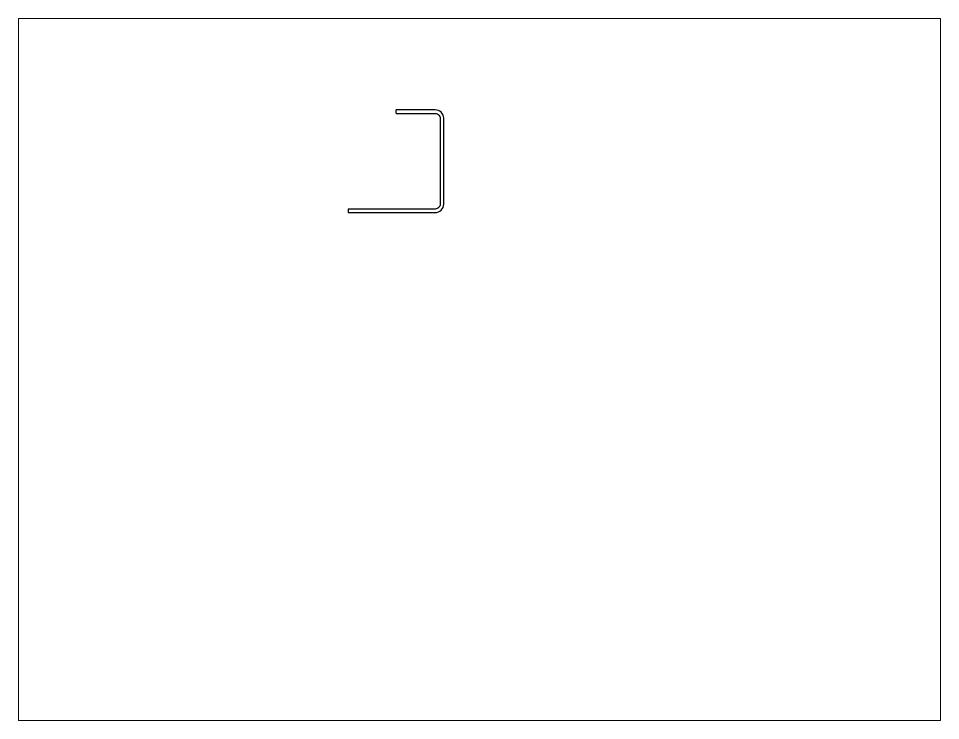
# Paper-space layout 'Layout1' of a CAD drawing. Extents: x 27 to 240, y 20 to 183.
# The model-space entities are those that its viewports show. They can reach past a viewport. Long polylines and large blocks are cut down to what shows.
import ezdxf

# ---------------------------------------------------------------- set-up
doc = ezdxf.new("R2010")
doc.units = 0
doc.header["$LTSCALE"] = 15
doc.layers.get('0').update_dxf_attribs({"linetype": 'CONTINUOUS'})
doc.layers.add('KALIN_CIZGI', color=7, linetype='CONTINUOUS')

msp = doc.modelspace()

# ---------------------------------------------------------------- linework, layer by layer
at = {"layer": 'KALIN_CIZGI', "ltscale": 0.2}
msp.add_lwpolyline([(135.83, 197.48, 0.414214), (135.53, 197.18), (135.53, 196.28, 0.414214), (135.83, 195.98), (172.03, 195.98, 0.414214), (175.53, 199.48), (175.53, 235.48, 0.414214), (172.03, 238.98), (155.83, 238.98, 0.414214), (155.53, 238.68), (155.53, 237.78, 0.414214), (155.83, 237.48), (172.03, 237.48, -0.414214), (174.03, 235.48), (174.03, 199.48, -0.414214), (172.03, 197.48)], format="xyb", close=True, dxfattribs=at)

psp = doc.layouts.get("Layout1")

# ---------------------------------------------------------------- viewports
at = {"layer": '0', "color": 0, "linetype": 'BYBLOCK', "ltscale": 0.05}
psp.add_viewport(center=(133.35, 101.6), size=(213.36, 162.56), view_center_point=(190.51, 130.3), view_height=293.8955, dxfattribs=at)

doc.saveas('drawing.dxf')
